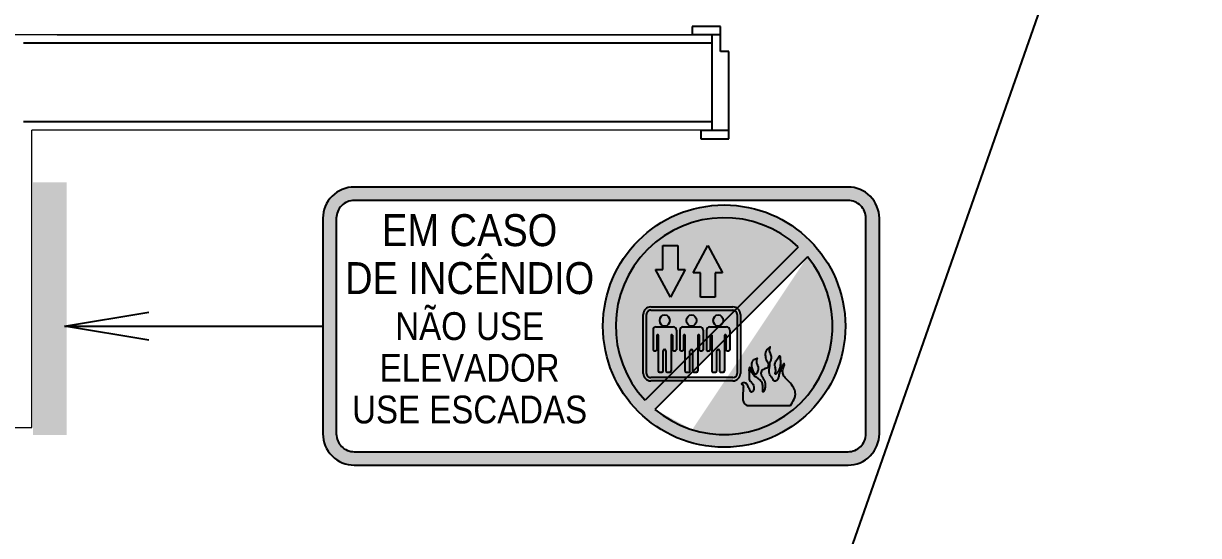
# Model space of a CAD drawing. Header units: millimetres. Extents: x 188.6 to 263.2, y 40.1 to 120.1.
# Drawn here: x 211.299 to 213.39, y 110.483 to 111.394 of the extents above; entities that cross this region are included whole.
import ezdxf
from ezdxf.enums import TextEntityAlignment as Align

# ---------------------------------------------------------------- set-up
doc = ezdxf.new("R2010")
doc.units = ezdxf.units.MM
for name, color, linetype in [('_XREF_APTOS 1003 E 1004$0$A-MC-ALVENARIA', 7, 'Continuous'), ('_XREF_APTOS 1003 E 1004$0$E-MC-ESQUADRIAS', 2, 'Continuous'), ('ARQ', 8, 'Continuous'), ('INC-HID-TEXTO', 7, 'Continuous'), ('INC-PLACAS', 1, 'Continuous'), ('INC-SINALIZAÇÃO', 88, 'Continuous'), ('INC-TEXTO', 7, 'Continuous')]:
    doc.layers.add(name, color=color, linetype=linetype)
doc.layers.add('_XREF_APTOS 1003 E 1004$0$R-MC-REBOCO', color=1, linetype='Continuous', lineweight=5)
doc.styles.add('60-100', font='romans.shx', dxfattribs={"height": 0.16})
doc.styles.add('60-75', font='romans.shx', dxfattribs={"height": 0.12})
doc.styles.add('HELVETICA', font='arial.ttf', dxfattribs={"height": 0.2})
doc.dimstyles.new('SETAS75', dxfattribs={"dimtxt": 0.16, "dimasz": 0.15, "dimexe": 0.15, "dimexo": 0, "dimgap": 0.1, "dimtad": 1, "dimzin": 10, "dimdsep": 46, "dimtxsty": '60-100', "dimblk1": 'OPEN', "dimblk2": 'OPEN', "dimsah": 1, "dimcen": 0, "dimclrd": 244, "dimclre": 244, "dimclrt": 7, "dimadec": 0, "dimazin": 0, "dimtfac": 1, "dimtix": 1, "dimtmove": 2, "dimatfit": 3, "dimldrblk": 'OPEN', "dimfxl": 0.15, "dimtolj": 1, "dimtzin": 6, "dimarcsym": 0})

# ---------------------------------------------------------------- blocks, each defined once
blk = doc.blocks.new('A$C1BFF5DEF')
at = {"layer": '_XREF_APTOS 1003 E 1004$0$A-MC-ALVENARIA', "color": 8}
for p, q in [((13.6353, 2.305), (12.4103, 2.305)), ((13.6353, 2.165), (12.4103, 2.165))]:
    blk.add_line(p, q, dxfattribs=at)
at = {"layer": '_XREF_APTOS 1003 E 1004$0$E-MC-ESQUADRIAS', "color": 8}
for p, q in [((13.6003, 2.335), (13.6003, 2.32)), ((13.6503, 2.335), (13.6003, 2.335)), ((13.6503, 2.29), (13.6503, 2.335)), ((13.6503, 2.32), (13.6003, 2.32)), ((13.6353, 2.32), (13.6353, 2.15)), ((13.6653, 2.29), (13.6503, 2.29)), ((13.6653, 2.15), (13.6653, 2.29)), ((13.6153, 2.15), (13.6153, 2.135)), ((13.6153, 2.15), (13.6653, 2.15)), ((13.6153, 2.135), (13.6653, 2.135)), ((13.6653, 2.135), (13.6653, 2.15))]:
    blk.add_line(p, q, dxfattribs=at)
at = {"layer": '_XREF_APTOS 1003 E 1004$0$R-MC-REBOCO', "color": 8}
for p, q in [((13.6353, 2.32), (10.1453, 2.32)), ((12.4703, 2.32), (13.6353, 2.32)), ((13.6153, 2.15), (12.4253, 2.15)), ((12.4253, 1.6207), (12.4253, 2.15)), ((12.3203, 1.6207), (12.4253, 1.6207))]:
    blk.add_line(p, q, dxfattribs=at)
blk = doc.blocks.new('PLACA_S4')
at = {"layer": 'INC-PLACAS'}
h = blk.add_hatch(color=10, dxfattribs=at)
h.dxf.hatch_style = 1
h.paths.add_polyline_path([(0.4438, 0.5), (-0.4438, 0.5, 0.414214), (-0.5, 0.4438), (-0.5, 0.0562, 0.414214), (-0.4438, 0), (0.4438, 0, 0.414214), (0.5, 0.0562), (0.5, 0.4438, 0.414214)])
h.paths.add_polyline_path([(0.4438, 0.4759, -0.414214), (0.4759, 0.4438), (0.4759, 0.0562, -0.414214), (0.4438, 0.0241), (-0.4438, 0.0241, -0.414214), (-0.4759, 0.0562), (-0.4759, 0.4438, -0.414214), (-0.4438, 0.4759)], flags=16)
edge = h.paths.add_edge_path(flags=0)
edge.add_ellipse((0.2211, 0.25), major_axis=(0.154, 0.154), ratio=1, start_angle=0, end_angle=360)
edge = h.paths.add_edge_path(flags=0)
edge.add_ellipse((0.2211, 0.25), major_axis=(0.1378, 0.1378), ratio=1, start_angle=1.8767, end_angle=178.1233, ccw=False)
edge.add_line((0.3543, 0.3922), (0.2443, 0.2822))
edge.add_ellipse((0.2369, 0.2709), major_axis=(0.00954, 0.00954), ratio=1, start_angle=-45, end_angle=11.8352, ccw=False)
edge.add_line((0.2504, 0.2709), (0.2504, 0.2542))
edge.add_line((0.2504, 0.2542), (0.3709, 0.3747))
edge.add_ellipse((0.2211, 0.25), major_axis=(0.1378, 0.1378), ratio=1, start_angle=185.2129, end_angle=354.7871, ccw=False)
edge.add_line((0.0964, 0.1002), (0.1477, 0.1515))
edge.add_line((0.1477, 0.1515), (0.1136, 0.1515))
edge.add_line((0.1136, 0.1515), (0.0789, 0.1168))
h.paths.add_polyline_path([(0.1111, 0.3951), (0.1379, 0.3951), (0.1379, 0.3516), (0.1511, 0.3516), (0.1245, 0.3022), (0.0979, 0.3516), (0.1111, 0.3516)], flags=0)
h.paths.add_polyline_path([(0.1918, 0.3951), (0.2184, 0.3457), (0.2052, 0.3457), (0.2052, 0.3022), (0.1784, 0.3022), (0.1784, 0.3457), (0.1652, 0.3457)], flags=0)
edge = h.paths.add_edge_path(flags=0)
edge.add_ellipse((0.0891, 0.2709), major_axis=(0.00545, -0.00545), ratio=1, start_angle=135, end_angle=225, ccw=False)
edge.add_line((0.0891, 0.2786), (0.2369, 0.2786))
edge.add_ellipse((0.2369, 0.2709), major_axis=(0.00545, 0.00545), ratio=1, start_angle=-45, end_angle=45, ccw=False)
edge.add_line((0.2446, 0.2709), (0.2446, 0.165))
edge.add_ellipse((0.2369, 0.165), major_axis=(0.00545, -0.00545), ratio=1, start_angle=315, end_angle=405, ccw=False)
edge.add_line((0.2369, 0.1573), (0.0891, 0.1573))
edge.add_ellipse((0.0891, 0.165), major_axis=(0.00545, 0.00545), ratio=1, start_angle=135, end_angle=225, ccw=False)
edge.add_line((0.0814, 0.165), (0.0814, 0.2709))
edge = h.paths.add_edge_path(flags=0)
edge.add_ellipse((0.1144, 0.2601), major_axis=(0, 0.0102), ratio=0.86313, start_angle=0, end_angle=360)
edge = h.paths.add_edge_path(flags=0)
edge.add_ellipse((0.0991, 0.2426), major_axis=(0.00409, -0.00409), ratio=1, start_angle=135, end_angle=225, ccw=False)
edge.add_line((0.0991, 0.2484), (0.1294, 0.2484))
edge.add_ellipse((0.1294, 0.2426), major_axis=(0.00409, 0.00409), ratio=1, start_angle=-45, end_angle=45, ccw=False)
edge.add_line((0.1352, 0.2426), (0.1352, 0.2075))
edge.add_ellipse((0.1328, 0.2075), major_axis=(0.00164, 0.00164), ratio=1, start_angle=225, end_angle=315, ccw=False)
edge.add_line((0.1328, 0.2052), (0.1306, 0.2052))
edge.add_ellipse((0.1306, 0.2075), major_axis=(0.00164, -0.00164), ratio=1, start_angle=225, end_angle=315, ccw=False)
edge.add_line((0.1282, 0.2075), (0.1282, 0.2334))
edge.add_ellipse((0.1273, 0.2334), major_axis=(0.000654, 0.000654), ratio=1, start_angle=-45, end_angle=45)
edge.add_line((0.1273, 0.2343), (0.1267, 0.2343))
edge.add_ellipse((0.1267, 0.2334), major_axis=(0.000654, -0.000654), ratio=1, start_angle=135, end_angle=225)
edge.add_line((0.1258, 0.2334), (0.1258, 0.1695))
edge.add_ellipse((0.1235, 0.1695), major_axis=(0.00164, -0.00164), ratio=1, start_angle=315, end_angle=405, ccw=False)
edge.add_line((0.1235, 0.1672), (0.1189, 0.1672))
edge.add_ellipse((0.1189, 0.1695), major_axis=(0.00164, -0.00164), ratio=1, start_angle=225, end_angle=315, ccw=False)
edge.add_line((0.1165, 0.1695), (0.1165, 0.2054))
edge.add_ellipse((0.1142, 0.2054), major_axis=(0.00164, 0.00164), ratio=1, start_angle=-45, end_angle=45)
edge.add_line((0.1142, 0.2077), (0.114, 0.2077))
edge.add_ellipse((0.114, 0.2054), major_axis=(0.00164, 0.00164), ratio=1, start_angle=45, end_angle=135)
edge.add_line((0.1117, 0.2054), (0.1117, 0.1695))
edge.add_ellipse((0.1093, 0.1695), major_axis=(0.00164, -0.00164), ratio=1, start_angle=315, end_angle=405, ccw=False)
edge.add_line((0.1093, 0.1672), (0.105, 0.1672))
edge.add_ellipse((0.105, 0.1695), major_axis=(0.00164, -0.00164), ratio=1, start_angle=225, end_angle=315, ccw=False)
edge.add_line((0.1026, 0.1695), (0.1026, 0.2334))
edge.add_ellipse((0.1017, 0.2334), major_axis=(0.000654, 0.000654), ratio=1, start_angle=-45, end_angle=45)
edge.add_line((0.1017, 0.2343), (0.1011, 0.2343))
edge.add_ellipse((0.1011, 0.2334), major_axis=(0.000654, -0.000654), ratio=1, start_angle=135, end_angle=225)
edge.add_line((0.1002, 0.2334), (0.1002, 0.2075))
edge.add_ellipse((0.0979, 0.2075), major_axis=(0.00164, 0.00164), ratio=1, start_angle=225, end_angle=315, ccw=False)
edge.add_line((0.0979, 0.2052), (0.0956, 0.2052))
edge.add_ellipse((0.0956, 0.2075), major_axis=(0.00164, -0.00164), ratio=1, start_angle=225, end_angle=315, ccw=False)
edge.add_line((0.0933, 0.2075), (0.0933, 0.2426))
edge = h.paths.add_edge_path(flags=0)
edge.add_ellipse((0.1624, 0.2601), major_axis=(0, 0.0102), ratio=0.86313, start_angle=0, end_angle=360)
edge = h.paths.add_edge_path(flags=0)
edge.add_ellipse((0.1471, 0.2426), major_axis=(0.00409, -0.00409), ratio=1, start_angle=135, end_angle=225, ccw=False)
edge.add_line((0.1471, 0.2484), (0.1774, 0.2484))
edge.add_ellipse((0.1774, 0.2426), major_axis=(0.00409, -0.00409), ratio=1, start_angle=45, end_angle=135, ccw=False)
edge.add_line((0.1832, 0.2426), (0.1832, 0.2075))
edge.add_ellipse((0.1809, 0.2075), major_axis=(0.00164, 0.00164), ratio=1, start_angle=225, end_angle=315, ccw=False)
edge.add_line((0.1809, 0.2052), (0.1786, 0.2052))
edge.add_ellipse((0.1786, 0.2075), major_axis=(0.00164, -0.00164), ratio=1, start_angle=225, end_angle=315, ccw=False)
edge.add_line((0.1763, 0.2075), (0.1763, 0.2334))
edge.add_ellipse((0.1753, 0.2334), major_axis=(0.000654, 0.000654), ratio=1, start_angle=-45, end_angle=45)
edge.add_line((0.1753, 0.2343), (0.1748, 0.2343))
edge.add_ellipse((0.1748, 0.2334), major_axis=(0.000654, -0.000654), ratio=1, start_angle=135, end_angle=225)
edge.add_line((0.1738, 0.2334), (0.1738, 0.1695))
edge.add_ellipse((0.1715, 0.1695), major_axis=(0.00164, -0.00164), ratio=1, start_angle=315, end_angle=405, ccw=False)
edge.add_line((0.1715, 0.1672), (0.1669, 0.1672))
edge.add_ellipse((0.1669, 0.1695), major_axis=(0.00164, 0.00164), ratio=1, start_angle=135, end_angle=225, ccw=False)
edge.add_line((0.1645, 0.1695), (0.1645, 0.2054))
edge.add_ellipse((0.1622, 0.2054), major_axis=(0.00164, 0.00164), ratio=1, start_angle=-45, end_angle=45)
edge.add_line((0.1622, 0.2077), (0.162, 0.2077))
edge.add_ellipse((0.162, 0.2054), major_axis=(0.00164, -0.00164), ratio=1, start_angle=135, end_angle=225)
edge.add_line((0.1597, 0.2054), (0.1597, 0.1695))
edge.add_ellipse((0.1574, 0.1695), major_axis=(0.00164, 0.00164), ratio=1, start_angle=225, end_angle=315, ccw=False)
edge.add_line((0.1574, 0.1672), (0.153, 0.1672))
edge.add_ellipse((0.153, 0.1695), major_axis=(0.00164, -0.00164), ratio=1, start_angle=225, end_angle=315, ccw=False)
edge.add_line((0.1507, 0.1695), (0.1507, 0.2334))
edge.add_ellipse((0.1497, 0.2334), major_axis=(0.000654, 0.000654), ratio=1, start_angle=-45, end_angle=45)
edge.add_line((0.1497, 0.2343), (0.1492, 0.2343))
edge.add_ellipse((0.1492, 0.2334), major_axis=(0.000654, 0.000654), ratio=1, start_angle=45, end_angle=135)
edge.add_line((0.1482, 0.2334), (0.1482, 0.2075))
edge.add_ellipse((0.1459, 0.2075), major_axis=(0.00164, 0.00164), ratio=1, start_angle=225, end_angle=315, ccw=False)
edge.add_line((0.1459, 0.2052), (0.1436, 0.2052))
edge.add_ellipse((0.1436, 0.2075), major_axis=(0.00164, -0.00164), ratio=1, start_angle=225, end_angle=315, ccw=False)
edge.add_line((0.1413, 0.2075), (0.1413, 0.2426))
edge = h.paths.add_edge_path(flags=0)
edge.add_ellipse((0.2104, 0.2601), major_axis=(0, 0.0102), ratio=0.86313, start_angle=0, end_angle=360)
edge = h.paths.add_edge_path(flags=0)
edge.add_ellipse((0.1951, 0.2426), major_axis=(0.00409, 0.00409), ratio=1, start_angle=45, end_angle=135, ccw=False)
edge.add_line((0.1951, 0.2484), (0.2254, 0.2484))
edge.add_ellipse((0.2254, 0.2426), major_axis=(0.00409, 0.00409), ratio=1, start_angle=-45, end_angle=45, ccw=False)
edge.add_line((0.2312, 0.2426), (0.2312, 0.2075))
edge.add_ellipse((0.2289, 0.2075), major_axis=(0.00164, 0.00164), ratio=1, start_angle=225, end_angle=315, ccw=False)
edge.add_line((0.2289, 0.2052), (0.2266, 0.2052))
edge.add_ellipse((0.2266, 0.2075), major_axis=(0.00164, -0.00164), ratio=1, start_angle=225, end_angle=315, ccw=False)
edge.add_line((0.2243, 0.2075), (0.2243, 0.2334))
edge.add_ellipse((0.2233, 0.2334), major_axis=(0.000654, -0.000654), ratio=1, start_angle=45, end_angle=135)
edge.add_line((0.2233, 0.2343), (0.2228, 0.2343))
edge.add_ellipse((0.2228, 0.2334), major_axis=(0.000654, 0.000654), ratio=1, start_angle=45, end_angle=135)
edge.add_line((0.2218, 0.2334), (0.2218, 0.1695))
edge.add_ellipse((0.2195, 0.1695), major_axis=(0.00164, 0.00164), ratio=1, start_angle=225, end_angle=315, ccw=False)
edge.add_line((0.2195, 0.1672), (0.2149, 0.1672))
edge.add_ellipse((0.2149, 0.1695), major_axis=(0.00164, 0.00164), ratio=1, start_angle=135, end_angle=225, ccw=False)
edge.add_line((0.2126, 0.1695), (0.2126, 0.2054))
edge.add_ellipse((0.2102, 0.2054), major_axis=(0.00164, -0.00164), ratio=1, start_angle=45, end_angle=135)
edge.add_line((0.2102, 0.2077), (0.21, 0.2077))
edge.add_ellipse((0.21, 0.2054), major_axis=(0.00164, -0.00164), ratio=1, start_angle=135, end_angle=225)
edge.add_line((0.2077, 0.2054), (0.2077, 0.1695))
edge.add_ellipse((0.2054, 0.1695), major_axis=(0.00164, -0.00164), ratio=1, start_angle=315, end_angle=405, ccw=False)
edge.add_line((0.2054, 0.1672), (0.201, 0.1672))
edge.add_ellipse((0.201, 0.1695), major_axis=(0.00164, 0.00164), ratio=1, start_angle=135, end_angle=225, ccw=False)
edge.add_line((0.1987, 0.1695), (0.1987, 0.2334))
edge.add_ellipse((0.1977, 0.2334), major_axis=(0.000654, -0.000654), ratio=1, start_angle=45, end_angle=135)
edge.add_line((0.1977, 0.2343), (0.1972, 0.2343))
edge.add_ellipse((0.1972, 0.2334), major_axis=(0.000654, -0.000654), ratio=1, start_angle=135, end_angle=225)
edge.add_line((0.1962, 0.2334), (0.1962, 0.2075))
edge.add_ellipse((0.1939, 0.2075), major_axis=(0.00164, 0.00164), ratio=1, start_angle=225, end_angle=315, ccw=False)
edge.add_line((0.1939, 0.2052), (0.1916, 0.2052))
edge.add_ellipse((0.1916, 0.2075), major_axis=(0.00164, 0.00164), ratio=1, start_angle=135, end_angle=225, ccw=False)
edge.add_line((0.1893, 0.2075), (0.1893, 0.2426))
edge = h.paths.add_edge_path(flags=0)
edge.add_spline(control_points=[(0.2795, 0.1918), (0.2767, 0.1911), (0.273, 0.189), (0.2712, 0.1849), (0.2704, 0.1801), (0.271, 0.1767), (0.2719, 0.1727), (0.273, 0.1696), (0.2753, 0.1647), (0.2776, 0.1634), (0.2779, 0.1631), (0.2781, 0.1633), (0.2788, 0.1639), (0.2794, 0.165), (0.2815, 0.1684), (0.2824, 0.1714), (0.2827, 0.1757), (0.2813, 0.1791), (0.2798, 0.1824), (0.2789, 0.1842), (0.2791, 0.1879), (0.2797, 0.1906), (0.2804, 0.192), (0.2808, 0.1923), (0.2806, 0.1923), (0.2801, 0.1921), (0.2795, 0.1918)], knot_values=[0, 0, 0, 0, 1, 2, 3, 4, 5, 6, 7, 8, 9, 10, 11, 12, 13, 14, 15, 16, 17, 18, 19, 20, 21, 22, 23, 24, 24, 24, 24], degree=3, periodic=0)
edge = h.paths.add_edge_path(flags=0)
edge.add_spline(control_points=[(0.3, 0.1835), (0.299, 0.1846), (0.2977, 0.1874), (0.296, 0.1915), (0.2951, 0.1958), (0.2947, 0.1994), (0.2956, 0.2044), (0.2988, 0.2091), (0.3026, 0.2117)], knot_values=[0, 0, 0, 0, 1, 2, 3, 4, 5, 6, 6, 6, 6], degree=3, periodic=0)
edge.add_spline(control_points=[(0.3026, 0.2117), (0.3034, 0.2124), (0.3042, 0.213), (0.304, 0.2124), (0.3039, 0.2113), (0.3036, 0.2096), (0.3027, 0.2082), (0.3027, 0.2053), (0.3032, 0.2025), (0.3051, 0.1985), (0.3065, 0.1962), (0.3057, 0.1893), (0.305, 0.1876), (0.3037, 0.1846), (0.3017, 0.1833), (0.3008, 0.183), (0.3, 0.1835)], knot_values=[0, 0, 0, 0, 1, 2, 3, 4, 5, 6, 7, 8, 9, 10, 11, 12, 13, 14, 14, 14, 14], degree=3, periodic=0)
edge = h.paths.add_edge_path(flags=0)
edge.add_spline(control_points=[(0.2618, 0.1073), (0.2587, 0.1092), (0.2552, 0.1137), (0.2542, 0.1202), (0.2547, 0.1276), (0.2555, 0.1369), (0.2555, 0.1391), (0.2557, 0.1423), (0.2546, 0.1447), (0.253, 0.1457), (0.2519, 0.1458), (0.2525, 0.1464), (0.255, 0.1482), (0.2601, 0.1476), (0.2619, 0.146), (0.2652, 0.1399), (0.2682, 0.133), (0.2692, 0.1315), (0.2706, 0.1312), (0.2726, 0.1324), (0.274, 0.1348), (0.2746, 0.1384), (0.2742, 0.1431), (0.2723, 0.1466), (0.2693, 0.1497), (0.2666, 0.1524), (0.2659, 0.1565), (0.266, 0.1609), (0.2659, 0.1662), (0.2656, 0.1711), (0.266, 0.1737), (0.2666, 0.1763), (0.2678, 0.1748), (0.2685, 0.1733), (0.2691, 0.1711), (0.2701, 0.1684), (0.2718, 0.1642), (0.2741, 0.1616), (0.2774, 0.1588), (0.282, 0.1557), (0.2858, 0.1526), (0.2887, 0.1499), (0.2898, 0.1466), (0.2908, 0.1428), (0.291, 0.1404), (0.2905, 0.1353), (0.2905, 0.1328), (0.2908, 0.1318), (0.2916, 0.1317), (0.293, 0.1336), (0.2951, 0.14), (0.2949, 0.1469), (0.2938, 0.1526), (0.2915, 0.1556), (0.2881, 0.161), (0.2869, 0.1652), (0.2878, 0.1694), (0.2914, 0.1724), (0.2958, 0.1734), (0.2996, 0.175), (0.3001, 0.1774), (0.3001, 0.1798), (0.3015, 0.1819), (0.3025, 0.1823), (0.303, 0.1827), (0.3031, 0.1827), (0.3032, 0.1821), (0.3033, 0.1796), (0.3029, 0.1771), (0.3022, 0.1725), (0.302, 0.1665), (0.303, 0.1625), (0.3066, 0.1579), (0.3088, 0.1549), (0.3093, 0.1532), (0.3103, 0.1513), (0.3132, 0.1508), (0.3157, 0.152), (0.3182, 0.1547), (0.3193, 0.1617), (0.3225, 0.1718), (0.325, 0.1781), (0.327, 0.1814), (0.3285, 0.1825), (0.3289, 0.1827), (0.3292, 0.1818), (0.3295, 0.18), (0.3286, 0.1775), (0.3268, 0.1741), (0.3258, 0.1696), (0.3275, 0.1608), (0.331, 0.1564), (0.3406, 0.1473), (0.3478, 0.1372), (0.3496, 0.1277), (0.3489, 0.1209), (0.3404, 0.1073)], knot_values=[0.010043, 0.010043, 0.010043, 0.010043, 1.010043, 2.010043, 3.010043, 4.010043, 5.010043, 6.010043, 7.010043, 8.010043, 9.010043, 10.010043, 11.010043, 12.010043, 13.010043, 14.010043, 15.010043, 16.010043, 17.010043, 18.010043, 19.010043, 20.010043, 21.010043, 22.010043, 23.010043, 24.010043, 25.010043, 26.010043, 27.010043, 28.010043, 29.010043, 30.010043, 31.010043, 32.010043, 33.010043, 34.010043, 35.010043, 36.010043, 37.010043, 38.010043, 39.010043, 40.010043, 41.010043, 42.010043, 43.010043, 44.010043, 45.010043, 46.010043, 47.010043, 48.010043, 49.010043, 50.010043, 51.010043, 52.010043, 53.010043, 54.010043, 55.010043, 56.010043, 57.010043, 58.010043, 59.010043, 60.010043, 61.010043, 62.010043, 63.010043, 64.010043, 65.010043, 66.010043, 67.010043, 68.010043, 69.010043, 70.010043, 71.010043, 72.010043, 73.010043, 74.010043, 75.010043, 76.010043, 77.010043, 78.010043, 79.010043, 80.010043, 81.010043, 82.010043, 83.010043, 84.010043, 85.010043, 86.010043, 87.010043, 88.010043, 89.010043, 90.010043, 91.010043, 92.010043, 93.010043, 94, 94, 94, 94], degree=3, periodic=0)
edge.add_line((0.3404, 0.1073), (0.2618, 0.1073))
edge = h.paths.add_edge_path(flags=0)
edge.add_spline(control_points=[(0.3192, 0.1947), (0.3154, 0.1894), (0.3132, 0.185), (0.3118, 0.1814), (0.3129, 0.1769), (0.3138, 0.1726), (0.3138, 0.1696), (0.3136, 0.1675), (0.3129, 0.1652), (0.3128, 0.1626), (0.3153, 0.1647), (0.3191, 0.1688), (0.3214, 0.1749), (0.3224, 0.1817), (0.3221, 0.1879), (0.3218, 0.1929), (0.3215, 0.1948), (0.321, 0.1967), (0.3207, 0.1966), (0.3202, 0.1958), (0.3196, 0.1951), (0.3192, 0.1947)], knot_values=[0, 0, 0, 0, 1, 2, 3, 4, 5, 6, 7, 8, 9, 10, 11, 12, 13, 14, 15, 16, 17, 18, 19, 19, 19, 19], degree=3, periodic=0)
h.paths.add_polyline_path([(-0.4604, 0.0612), (-0.0122, 0.0612), (-0.0122, 0.1388), (-0.4604, 0.1388)], flags=8)
h.paths.add_polyline_path([(-0.4109, 0.1362), (-0.0617, 0.1362), (-0.0617, 0.2138), (-0.4109, 0.2138)], flags=8)
h.paths.add_polyline_path([(-0.3854, 0.2087), (-0.0872, 0.2087), (-0.0872, 0.3014), (-0.3854, 0.3014)], flags=8)
h.paths.add_polyline_path([(-0.4784, 0.2883), (0.0058, 0.2883), (0.0058, 0.3978), (-0.4784, 0.3978)], flags=24)
h.paths.add_polyline_path([(-0.4086, 0.3779), (-0.064, 0.3779), (-0.064, 0.4671), (-0.4086, 0.4671)], flags=8)
h = blk.add_hatch(color=10, dxfattribs=at)
h.dxf.hatch_style = 1
edge = h.paths.add_edge_path()
edge.add_ellipse((0.2211, 0.25), major_axis=(0.1378, 0.1378), ratio=1, start_angle=1.8767, end_angle=178.1233, ccw=False)
edge.add_line((0.3543, 0.3922), (0.1628, 0.2007))
edge.add_line((0.1628, 0.2007), (0.163, 0.1669))
edge.add_line((0.163, 0.1669), (0.3709, 0.3747))
edge.add_ellipse((0.2211, 0.25), major_axis=(0.1378, -0.1378), ratio=1, start_angle=297.8701, end_angle=444.7871, ccw=False)
edge.add_line((0.1637, 0.0638), (0.1639, 0.0399))
edge.add_ellipse((0.2211, 0.25), major_axis=(0.154, -0.154), ratio=1, start_angle=299.7614, end_angle=405)
edge.add_ellipse((0.2211, 0.25), major_axis=(0.154, -0.154), ratio=1, start_angle=45, end_angle=225)
edge.add_ellipse((0.2211, 0.25), major_axis=(0.154, 0.154), ratio=1, start_angle=135, end_angle=209.7614)
edge.add_line((0.1639, 0.0399), (0.1637, 0.0638))
edge.add_ellipse((0.2211, 0.25), major_axis=(0.1378, -0.1378), ratio=1, start_angle=275.2129, end_angle=297.8701, ccw=False)
edge.add_line((0.0964, 0.1002), (0.163, 0.1669))
edge.add_line((0.163, 0.1669), (0.1628, 0.2007))
edge.add_line((0.1628, 0.2007), (0.0789, 0.1168))
h = blk.add_hatch(color=8, dxfattribs=at)
h.dxf.hatch_style = 1
h.paths.add_polyline_path([(0.1245, 0.3022), (0.1511, 0.3516), (0.1379, 0.3516), (0.1379, 0.3951), (0.1111, 0.3951), (0.1111, 0.3516), (0.0979, 0.3516)])
h = blk.add_hatch(color=8, dxfattribs=at)
h.dxf.hatch_style = 1
h.paths.add_polyline_path([(0.1918, 0.3951), (0.1652, 0.3457), (0.1784, 0.3457), (0.1784, 0.3022), (0.2052, 0.3022), (0.2052, 0.3457), (0.2184, 0.3457)])
h = blk.add_hatch(color=8, dxfattribs=at)
h.dxf.hatch_style = 1
edge = h.paths.add_edge_path()
edge.add_ellipse((0.1144, 0.2601), major_axis=(0, -0.0102), ratio=0.86313, start_angle=180, end_angle=540)
edge = h.paths.add_edge_path()
edge.add_ellipse((0.1267, 0.2334), major_axis=(0.000654, -0.000654), ratio=1, start_angle=135, end_angle=225, ccw=False)
edge.add_line((0.1267, 0.2343), (0.1273, 0.2343))
edge.add_ellipse((0.1273, 0.2334), major_axis=(0.000654, 0.000654), ratio=1, start_angle=-45, end_angle=45, ccw=False)
edge.add_line((0.1282, 0.2334), (0.1282, 0.2075))
edge.add_ellipse((0.1306, 0.2075), major_axis=(0.00164, -0.00164), ratio=1, start_angle=225, end_angle=315)
edge.add_line((0.1306, 0.2052), (0.1328, 0.2052))
edge.add_ellipse((0.1328, 0.2075), major_axis=(0.00164, -0.00164), ratio=1, start_angle=315, end_angle=405)
edge.add_line((0.1352, 0.2075), (0.1352, 0.2426))
edge.add_ellipse((0.1294, 0.2426), major_axis=(0.00409, 0.00409), ratio=1, start_angle=-45, end_angle=45)
edge.add_line((0.1294, 0.2484), (0.0991, 0.2484))
edge.add_ellipse((0.0991, 0.2426), major_axis=(0.00409, -0.00409), ratio=1, start_angle=135, end_angle=225)
edge.add_line((0.0933, 0.2426), (0.0933, 0.2075))
edge.add_ellipse((0.0956, 0.2075), major_axis=(0.00164, 0.00164), ratio=1, start_angle=135, end_angle=225)
edge.add_line((0.0956, 0.2052), (0.0979, 0.2052))
edge.add_ellipse((0.0979, 0.2075), major_axis=(0.00164, 0.00164), ratio=1, start_angle=225, end_angle=315)
edge.add_line((0.1002, 0.2075), (0.1002, 0.2334))
edge.add_ellipse((0.1011, 0.2334), major_axis=(0.000654, -0.000654), ratio=1, start_angle=135, end_angle=225, ccw=False)
edge.add_line((0.1011, 0.2343), (0.1017, 0.2343))
edge.add_ellipse((0.1017, 0.2334), major_axis=(0.000654, 0.000654), ratio=1, start_angle=-45, end_angle=45, ccw=False)
edge.add_line((0.1026, 0.2334), (0.1026, 0.1695))
edge.add_ellipse((0.105, 0.1695), major_axis=(0.00164, 0.00164), ratio=1, start_angle=135, end_angle=225)
edge.add_line((0.105, 0.1672), (0.1093, 0.1672))
edge.add_ellipse((0.1093, 0.1695), major_axis=(0.00164, -0.00164), ratio=1, start_angle=315, end_angle=405)
edge.add_line((0.1117, 0.1695), (0.1117, 0.2054))
edge.add_ellipse((0.114, 0.2054), major_axis=(0.00164, 0.00164), ratio=1, start_angle=45, end_angle=135, ccw=False)
edge.add_line((0.114, 0.2077), (0.1142, 0.2077))
edge.add_ellipse((0.1142, 0.2054), major_axis=(0.00164, 0.00164), ratio=1, start_angle=-45, end_angle=45, ccw=False)
edge.add_line((0.1165, 0.2054), (0.1165, 0.1695))
edge.add_ellipse((0.1189, 0.1695), major_axis=(0.00164, -0.00164), ratio=1, start_angle=225, end_angle=315)
edge.add_line((0.1189, 0.1672), (0.1235, 0.1672))
edge.add_ellipse((0.1235, 0.1695), major_axis=(0.00164, -0.00164), ratio=1, start_angle=315, end_angle=405)
edge.add_line((0.1258, 0.1695), (0.1258, 0.2334))
edge = h.paths.add_edge_path()
edge.add_ellipse((0.1624, 0.2601), major_axis=(0, -0.0102), ratio=0.86313, start_angle=180, end_angle=540)
edge = h.paths.add_edge_path()
edge.add_ellipse((0.1774, 0.2426), major_axis=(0.00409, -0.00409), ratio=1, start_angle=45, end_angle=135)
edge.add_line((0.1774, 0.2484), (0.1471, 0.2484))
edge.add_ellipse((0.1471, 0.2426), major_axis=(0.00409, -0.00409), ratio=1, start_angle=135, end_angle=225)
edge.add_line((0.1413, 0.2426), (0.1413, 0.2075))
edge.add_ellipse((0.1436, 0.2075), major_axis=(0.00164, -0.00164), ratio=1, start_angle=225, end_angle=315)
edge.add_line((0.1436, 0.2052), (0.1459, 0.2052))
edge.add_ellipse((0.1459, 0.2075), major_axis=(0.00164, -0.00164), ratio=1, start_angle=315, end_angle=405)
edge.add_line((0.1482, 0.2075), (0.1482, 0.2334))
edge.add_ellipse((0.1492, 0.2334), major_axis=(0.000654, 0.000654), ratio=1, start_angle=45, end_angle=135, ccw=False)
edge.add_line((0.1492, 0.2343), (0.1497, 0.2343))
edge.add_ellipse((0.1497, 0.2334), major_axis=(0.000654, 0.000654), ratio=1, start_angle=-45, end_angle=45, ccw=False)
edge.add_line((0.1507, 0.2334), (0.1507, 0.1695))
edge.add_ellipse((0.153, 0.1695), major_axis=(0.00164, -0.00164), ratio=1, start_angle=225, end_angle=315)
edge.add_line((0.153, 0.1672), (0.1574, 0.1672))
edge.add_ellipse((0.1574, 0.1695), major_axis=(0.00164, 0.00164), ratio=1, start_angle=225, end_angle=315)
edge.add_line((0.1597, 0.1695), (0.1597, 0.2054))
edge.add_ellipse((0.162, 0.2054), major_axis=(0.00164, -0.00164), ratio=1, start_angle=135, end_angle=225, ccw=False)
edge.add_line((0.162, 0.2077), (0.1622, 0.2077))
edge.add_ellipse((0.1622, 0.2054), major_axis=(0.00164, 0.00164), ratio=1, start_angle=-45, end_angle=45, ccw=False)
edge.add_line((0.1645, 0.2054), (0.1645, 0.1695))
edge.add_ellipse((0.1669, 0.1695), major_axis=(0.00164, -0.00164), ratio=1, start_angle=225, end_angle=315)
edge.add_line((0.1669, 0.1672), (0.1715, 0.1672))
edge.add_ellipse((0.1715, 0.1695), major_axis=(0.00164, -0.00164), ratio=1, start_angle=315, end_angle=405)
edge.add_line((0.1738, 0.1695), (0.1738, 0.2334))
edge.add_ellipse((0.1748, 0.2334), major_axis=(0.000654, -0.000654), ratio=1, start_angle=135, end_angle=225, ccw=False)
edge.add_line((0.1748, 0.2343), (0.1753, 0.2343))
edge.add_ellipse((0.1753, 0.2334), major_axis=(0.000654, 0.000654), ratio=1, start_angle=-45, end_angle=45, ccw=False)
edge.add_line((0.1763, 0.2334), (0.1763, 0.2075))
edge.add_ellipse((0.1786, 0.2075), major_axis=(0.00164, 0.00164), ratio=1, start_angle=135, end_angle=225)
edge.add_line((0.1786, 0.2052), (0.1809, 0.2052))
edge.add_ellipse((0.1809, 0.2075), major_axis=(0.00164, -0.00164), ratio=1, start_angle=315, end_angle=405)
edge.add_line((0.1832, 0.2075), (0.1832, 0.2426))
h = blk.add_hatch(color=8, dxfattribs=at)
h.dxf.hatch_style = 1
edge = h.paths.add_edge_path()
edge.add_ellipse((0.2104, 0.2601), major_axis=(0, 0.0102), ratio=0.86313, start_angle=0, end_angle=360)
edge = h.paths.add_edge_path()
edge.add_ellipse((0.2228, 0.2334), major_axis=(0.000654, 0.000654), ratio=1, start_angle=45, end_angle=135, ccw=False)
edge.add_line((0.2228, 0.2343), (0.2233, 0.2343))
edge.add_ellipse((0.2233, 0.2334), major_axis=(0.000654, 0.000654), ratio=1, start_angle=-45, end_angle=45, ccw=False)
edge.add_line((0.2243, 0.2334), (0.2243, 0.2075))
edge.add_ellipse((0.2266, 0.2075), major_axis=(0.00164, 0.00164), ratio=1, start_angle=135, end_angle=225)
edge.add_line((0.2266, 0.2052), (0.2289, 0.2052))
edge.add_ellipse((0.2289, 0.2075), major_axis=(0.00164, -0.00164), ratio=1, start_angle=315, end_angle=405)
edge.add_line((0.2312, 0.2075), (0.2312, 0.2426))
edge.add_ellipse((0.2254, 0.2426), major_axis=(0.00409, 0.00409), ratio=1, start_angle=-45, end_angle=45)
edge.add_line((0.2254, 0.2484), (0.1951, 0.2484))
edge.add_ellipse((0.1951, 0.2426), major_axis=(0.00409, 0.00409), ratio=1, start_angle=45, end_angle=135)
edge.add_line((0.1893, 0.2426), (0.1893, 0.2075))
edge.add_ellipse((0.1916, 0.2075), major_axis=(0.00164, 0.00164), ratio=1, start_angle=135, end_angle=225)
edge.add_line((0.1916, 0.2052), (0.1939, 0.2052))
edge.add_ellipse((0.1939, 0.2075), major_axis=(0.00164, -0.00164), ratio=1, start_angle=315, end_angle=405)
edge.add_line((0.1962, 0.2075), (0.1962, 0.2334))
edge.add_ellipse((0.1972, 0.2334), major_axis=(0.000654, -0.000654), ratio=1, start_angle=135, end_angle=225, ccw=False)
edge.add_line((0.1972, 0.2343), (0.1977, 0.2343))
edge.add_ellipse((0.1977, 0.2334), major_axis=(0.000654, -0.000654), ratio=1, start_angle=45, end_angle=135, ccw=False)
edge.add_line((0.1987, 0.2334), (0.1987, 0.1695))
edge.add_ellipse((0.201, 0.1695), major_axis=(0.00164, 0.00164), ratio=1, start_angle=135, end_angle=225)
edge.add_line((0.201, 0.1672), (0.2054, 0.1672))
edge.add_ellipse((0.2054, 0.1695), major_axis=(0.00164, -0.00164), ratio=1, start_angle=315, end_angle=405)
edge.add_line((0.2077, 0.1695), (0.2077, 0.2054))
edge.add_ellipse((0.21, 0.2054), major_axis=(0.00164, -0.00164), ratio=1, start_angle=135, end_angle=225, ccw=False)
edge.add_line((0.21, 0.2077), (0.2102, 0.2077))
edge.add_ellipse((0.2102, 0.2054), major_axis=(0.00164, -0.00164), ratio=1, start_angle=45, end_angle=135, ccw=False)
edge.add_line((0.2126, 0.2054), (0.2126, 0.1695))
edge.add_ellipse((0.2149, 0.1695), major_axis=(0.00164, 0.00164), ratio=1, start_angle=135, end_angle=225)
edge.add_line((0.2149, 0.1672), (0.2195, 0.1672))
edge.add_ellipse((0.2195, 0.1695), major_axis=(0.00164, -0.00164), ratio=1, start_angle=315, end_angle=405)
edge.add_line((0.2218, 0.1695), (0.2218, 0.2334))
h = blk.add_hatch(color=10, dxfattribs=at)
h.dxf.hatch_style = 1
edge = h.paths.add_edge_path()
edge.add_spline(control_points=[(0.3404, 0.1073), (0.3489, 0.1209), (0.3496, 0.1277), (0.3478, 0.1372), (0.3406, 0.1473), (0.331, 0.1564), (0.3275, 0.1608), (0.3258, 0.1696), (0.3268, 0.1741), (0.3286, 0.1775), (0.3295, 0.18), (0.3292, 0.1818), (0.3289, 0.1827), (0.3285, 0.1825), (0.327, 0.1814), (0.325, 0.1781), (0.3225, 0.1718), (0.3193, 0.1617), (0.3182, 0.1547), (0.3157, 0.152), (0.3132, 0.1508), (0.3103, 0.1513), (0.3093, 0.1532), (0.3088, 0.1549), (0.3066, 0.1579), (0.303, 0.1625), (0.302, 0.1665), (0.3022, 0.1725), (0.3029, 0.1771), (0.3033, 0.1796), (0.3032, 0.1821), (0.3031, 0.1827), (0.303, 0.1827), (0.3025, 0.1823), (0.3015, 0.1819), (0.3001, 0.1798), (0.3001, 0.1774), (0.2996, 0.175), (0.2958, 0.1734), (0.2914, 0.1724), (0.2878, 0.1694), (0.2869, 0.1652), (0.2881, 0.161), (0.2915, 0.1556), (0.2938, 0.1526), (0.2949, 0.1469), (0.2951, 0.14), (0.293, 0.1336), (0.2916, 0.1317), (0.2908, 0.1318), (0.2905, 0.1328), (0.2905, 0.1353), (0.291, 0.1404), (0.2908, 0.1428), (0.2898, 0.1466), (0.2887, 0.1499), (0.2858, 0.1526), (0.282, 0.1557), (0.2774, 0.1588), (0.2741, 0.1616), (0.2718, 0.1642), (0.2701, 0.1684), (0.2691, 0.1711), (0.2685, 0.1733), (0.2678, 0.1748), (0.2666, 0.1763), (0.266, 0.1737), (0.2656, 0.1711), (0.2659, 0.1662), (0.266, 0.1609), (0.2659, 0.1565), (0.2666, 0.1524), (0.2693, 0.1497), (0.2723, 0.1466), (0.2742, 0.1431), (0.2746, 0.1384), (0.274, 0.1348), (0.2726, 0.1324), (0.2706, 0.1312), (0.2692, 0.1315), (0.2682, 0.133), (0.2652, 0.1399), (0.2619, 0.146), (0.2601, 0.1476), (0.255, 0.1482), (0.2525, 0.1464), (0.2519, 0.1458), (0.253, 0.1457), (0.2546, 0.1447), (0.2557, 0.1423), (0.2555, 0.1391), (0.2555, 0.1369), (0.2547, 0.1276), (0.2542, 0.1202), (0.2552, 0.1137), (0.2587, 0.1092), (0.2618, 0.1073)], knot_values=[0.010043, 0.010043, 0.010043, 0.010043, 1, 2, 3, 4, 5, 6, 7, 8, 9, 10, 11, 12, 13, 14, 15, 16, 17, 18, 19, 20, 21, 22, 23, 24, 25, 26, 27, 28, 29, 30, 31, 32, 33, 34, 35, 36, 37, 38, 39, 40, 41, 42, 43, 44, 45, 46, 47, 48, 49, 50, 51, 52, 53, 54, 55, 56, 57, 58, 59, 60, 61, 62, 63, 64, 65, 66, 67, 68, 69, 70, 71, 72, 73, 74, 75, 76, 77, 78, 79, 80, 81, 82, 83, 84, 85, 86, 87, 88, 89, 90, 91, 92, 93, 94, 94, 94, 94], degree=3, periodic=0)
edge.add_line((0.2618, 0.1073), (0.3404, 0.1073))
edge = h.paths.add_edge_path()
edge.add_spline(control_points=[(0.2795, 0.1918), (0.2767, 0.1911), (0.273, 0.189), (0.2712, 0.1849), (0.2704, 0.1801), (0.271, 0.1767), (0.2719, 0.1727), (0.273, 0.1696), (0.2753, 0.1647), (0.2776, 0.1634), (0.2779, 0.1631), (0.2781, 0.1633), (0.2788, 0.1639), (0.2794, 0.165), (0.2815, 0.1684), (0.2824, 0.1714), (0.2827, 0.1757), (0.2813, 0.1791), (0.2798, 0.1824), (0.2789, 0.1842), (0.2791, 0.1879), (0.2797, 0.1906), (0.2804, 0.192), (0.2808, 0.1923), (0.2806, 0.1923), (0.2801, 0.1921), (0.2795, 0.1918)], knot_values=[0, 0, 0, 0, 1, 2, 3, 4, 5, 6, 7, 8, 9, 10, 11, 12, 13, 14, 15, 16, 17, 18, 19, 20, 21, 22, 23, 24, 24, 24, 24], degree=3, periodic=0)
edge = h.paths.add_edge_path()
edge.add_spline(control_points=[(0.3, 0.1835), (0.3008, 0.183), (0.3017, 0.1833), (0.3037, 0.1846), (0.305, 0.1876), (0.3057, 0.1893), (0.3065, 0.1962), (0.3051, 0.1985), (0.3032, 0.2025), (0.3027, 0.2053), (0.3027, 0.2082), (0.3036, 0.2096), (0.3039, 0.2113), (0.304, 0.2124), (0.3042, 0.213), (0.3034, 0.2124), (0.3026, 0.2117)], knot_values=[0, 0, 0, 0, 1, 2, 3, 4, 5, 6, 7, 8, 9, 10, 11, 12, 13, 14, 14, 14, 14], degree=3, periodic=0)
edge.add_spline(control_points=[(0.3026, 0.2117), (0.2988, 0.2091), (0.2956, 0.2044), (0.2947, 0.1994), (0.2951, 0.1958), (0.296, 0.1915), (0.2977, 0.1874), (0.299, 0.1846), (0.3, 0.1835)], knot_values=[0, 0, 0, 0, 1, 2, 3, 4, 5, 6, 6, 6, 6], degree=3, periodic=0)
edge = h.paths.add_edge_path()
edge.add_spline(control_points=[(0.3192, 0.1947), (0.3154, 0.1894), (0.3132, 0.185), (0.3118, 0.1814), (0.3129, 0.1769), (0.3138, 0.1726), (0.3138, 0.1696), (0.3136, 0.1675), (0.3129, 0.1652), (0.3128, 0.1626), (0.3153, 0.1647), (0.3191, 0.1688), (0.3214, 0.1749), (0.3224, 0.1817), (0.3221, 0.1879), (0.3218, 0.1929), (0.3215, 0.1948), (0.321, 0.1967), (0.3207, 0.1966), (0.3202, 0.1958), (0.3196, 0.1951), (0.3192, 0.1947)], knot_values=[0, 0, 0, 0, 1, 2, 3, 4, 5, 6, 7, 8, 9, 10, 11, 12, 13, 14, 15, 16, 17, 18, 19, 19, 19, 19], degree=3, periodic=0)
at = {"layer": 'INC-PLACAS', "color": 10}
for p, q in [((0.3543, 0.3922), (0.0789, 0.1168)), ((0.3709, 0.3747), (0.0964, 0.1002)), ((0.2618, 0.1073), (0.3404, 0.1073))]:
    blk.add_line(p, q, dxfattribs=at)
at = {"layer": 'INC-PLACAS', "color": 8}
for p, q in [((0.1111, 0.3516), (0.1111, 0.3951)), ((0.1111, 0.3951), (0.1379, 0.3951)), ((0.1379, 0.3951), (0.1379, 0.3516)), ((0.1652, 0.3457), (0.1918, 0.3951)), ((0.1918, 0.3951), (0.2184, 0.3457)), ((0.0979, 0.3516), (0.1111, 0.3516)), ((0.1245, 0.3022), (0.0979, 0.3516)), ((0.1511, 0.3516), (0.1245, 0.3022)), ((0.1379, 0.3516), (0.1511, 0.3516)), ((0.1784, 0.3457), (0.1652, 0.3457)), ((0.1784, 0.3022), (0.1784, 0.3457)), ((0.2052, 0.3457), (0.2052, 0.3022)), ((0.2184, 0.3457), (0.2052, 0.3457)), ((0.2052, 0.3022), (0.1784, 0.3022)), ((0.0891, 0.2844), (0.2369, 0.2844)), ((0.0891, 0.2786), (0.2369, 0.2786)), ((0.0756, 0.165), (0.0756, 0.2709)), ((0.0814, 0.165), (0.0814, 0.2709)), ((0.2446, 0.2709), (0.2446, 0.165)), ((0.2504, 0.2709), (0.2504, 0.165)), ((0.0933, 0.2426), (0.0933, 0.2075)), ((0.0991, 0.2484), (0.1294, 0.2484)), ((0.1002, 0.2334), (0.1002, 0.2075)), ((0.1011, 0.2343), (0.1017, 0.2343)), ((0.1026, 0.2334), (0.1026, 0.1695)), ((0.1258, 0.2334), (0.1258, 0.1695)), ((0.1267, 0.2343), (0.1273, 0.2343)), ((0.1282, 0.2334), (0.1282, 0.2075)), ((0.1352, 0.2426), (0.1352, 0.2075)), ((0.1413, 0.2426), (0.1413, 0.2075)), ((0.1471, 0.2484), (0.1774, 0.2484)), ((0.1482, 0.2334), (0.1482, 0.2075)), ((0.1492, 0.2343), (0.1497, 0.2343)), ((0.1507, 0.2334), (0.1507, 0.1695)), ((0.1738, 0.2334), (0.1738, 0.1695)), ((0.1748, 0.2343), (0.1753, 0.2343)), ((0.1763, 0.2334), (0.1763, 0.2075)), ((0.1832, 0.2426), (0.1832, 0.2075)), ((0.1893, 0.2426), (0.1893, 0.2075)), ((0.1951, 0.2484), (0.2254, 0.2484)), ((0.1962, 0.2334), (0.1962, 0.2075)), ((0.1972, 0.2343), (0.1977, 0.2343)), ((0.1987, 0.2334), (0.1987, 0.1695)), ((0.2218, 0.2334), (0.2218, 0.1695)), ((0.2228, 0.2343), (0.2233, 0.2343)), ((0.2243, 0.2334), (0.2243, 0.2075)), ((0.2312, 0.2426), (0.2312, 0.2075)), ((0.0956, 0.2052), (0.0979, 0.2052)), ((0.1117, 0.1695), (0.1117, 0.2054)), ((0.114, 0.2077), (0.1142, 0.2077)), ((0.1165, 0.2054), (0.1165, 0.1695)), ((0.1306, 0.2052), (0.1328, 0.2052)), ((0.1436, 0.2052), (0.1459, 0.2052)), ((0.1597, 0.1695), (0.1597, 0.2054)), ((0.162, 0.2077), (0.1622, 0.2077)), ((0.1645, 0.2054), (0.1645, 0.1695)), ((0.1786, 0.2052), (0.1809, 0.2052)), ((0.1916, 0.2052), (0.1939, 0.2052)), ((0.2077, 0.1695), (0.2077, 0.2054)), ((0.21, 0.2077), (0.2102, 0.2077)), ((0.2126, 0.2054), (0.2126, 0.1695)), ((0.2266, 0.2052), (0.2289, 0.2052)), ((0.2369, 0.1573), (0.0891, 0.1573)), ((0.2369, 0.1515), (0.0891, 0.1515)), ((0.105, 0.1672), (0.1093, 0.1672)), ((0.1189, 0.1672), (0.1235, 0.1672)), ((0.153, 0.1672), (0.1574, 0.1672)), ((0.1669, 0.1672), (0.1715, 0.1672)), ((0.201, 0.1672), (0.2054, 0.1672)), ((0.2149, 0.1672), (0.2195, 0.1672))]:
    blk.add_line(p, q, dxfattribs=at)
at = {"layer": 'INC-PLACAS', "color": 10}
for points in [[(-0.4438, 0.5, 0.414214), (-0.5, 0.4438), (-0.5, 0.0562, 0.414214), (-0.4438, 0), (0.4438, 0, 0.414214), (0.5, 0.0562), (0.5, 0.4438, 0.414214), (0.4438, 0.5)], [(-0.4438, 0.4759, 0.414214), (-0.4759, 0.4438), (-0.4759, 0.0562, 0.414214), (-0.4438, 0.0241), (0.4438, 0.0241, 0.414214), (0.4759, 0.0562), (0.4759, 0.4438, 0.414214), (0.4438, 0.4759)]]:
    blk.add_lwpolyline(points, format="xyb", close=True, dxfattribs=at)
for major_axis, start_param, end_param in [((0.154, 0.154), -0.785398, 5.497787), ((0.1378, 0.1378), 0.032754, 3.108838), ((0.1378, 0.1378), 3.232574, 6.192204)]:
    blk.add_ellipse((0.2211, 0.25), major_axis=major_axis, ratio=1, start_param=start_param, end_param=end_param, dxfattribs=at)
at = {"layer": 'INC-PLACAS', "color": 8}
for centre, major_axis, ratio, start_param, end_param in [((0.0891, 0.2709), (0.00954, -0.00954), 1, 2.356194, 3.926991), ((0.0891, 0.2709), (0.00545, -0.00545), 1, 2.356194, 3.926991), ((0.2369, 0.2709), (0.00954, 0.00954), 1, -0.785398, 0.785398), ((0.2369, 0.2709), (0.00545, 0.00545), 1, -0.785398, 0.785398), ((0.1144, 0.2601), (0, 0.0102), 0.86313, 1.570796326799233, 7.853981633978817), ((0.1624, 0.2601), (0, 0.0102), 0.86313, 1.570796326806845, 7.853981633986431), ((0.2104, 0.2601), (0, 0.0102), 0.86313, 1.570796326806845, 7.853981633986431), ((0.0991, 0.2426), (0.00409, -0.00409), 1, 2.356194, 3.926991), ((0.1011, 0.2334), (0.000654, -0.000654), 1, 2.356194, 3.926991), ((0.1017, 0.2334), (0.000654, 0.000654), 1, -0.785398, 0.785398), ((0.1267, 0.2334), (0.000654, -0.000654), 1, 2.356194, 3.926991), ((0.1273, 0.2334), (0.000654, 0.000654), 1, -0.785398, 0.785398), ((0.1294, 0.2426), (0.00409, 0.00409), 1, -0.785398, 0.785398), ((0.1471, 0.2426), (0.00409, -0.00409), 1, 2.356194, 3.926991), ((0.1492, 0.2334), (0.000654, 0.000654), 1, 0.785398, 2.356194), ((0.1497, 0.2334), (0.000654, 0.000654), 1, -0.785398, 0.785398), ((0.1748, 0.2334), (0.000654, -0.000654), 1, 2.356194, 3.926991), ((0.1753, 0.2334), (0.000654, 0.000654), 1, -0.785398, 0.785398), ((0.1774, 0.2426), (0.00409, -0.00409), 1, 0.785398, 2.356194), ((0.1951, 0.2426), (0.00409, 0.00409), 1, 0.785398, 2.356194), ((0.1972, 0.2334), (0.000654, -0.000654), 1, 2.356194, 3.926991), ((0.1977, 0.2334), (0.000654, -0.000654), 1, 0.785398, 2.356194), ((0.2228, 0.2334), (0.000654, 0.000654), 1, 0.785398, 2.356194), ((0.2233, 0.2334), (0.000654, -0.000654), 1, 0.785398, 2.356194), ((0.2254, 0.2426), (0.00409, 0.00409), 1, -0.785398, 0.785398), ((0.0956, 0.2075), (0.00164, -0.00164), 1, 3.926991, 5.497787), ((0.0979, 0.2075), (0.00164, 0.00164), 1, 3.926991, 5.497787), ((0.114, 0.2054), (0.00164, 0.00164), 1, 0.785398, 2.356194), ((0.1142, 0.2054), (0.00164, 0.00164), 1, -0.785398, 0.785398), ((0.1306, 0.2075), (0.00164, -0.00164), 1, 3.926991, 5.497787), ((0.1328, 0.2075), (0.00164, 0.00164), 1, 3.926991, 5.497787), ((0.1436, 0.2075), (0.00164, -0.00164), 1, 3.926991, 5.497787), ((0.1459, 0.2075), (0.00164, 0.00164), 1, 3.926991, 5.497787), ((0.162, 0.2054), (0.00164, -0.00164), 1, 2.356194, 3.926991), ((0.1622, 0.2054), (0.00164, 0.00164), 1, -0.785398, 0.785398), ((0.1786, 0.2075), (0.00164, -0.00164), 1, 3.926991, 5.497787), ((0.1809, 0.2075), (0.00164, 0.00164), 1, 3.926991, 5.497787), ((0.1916, 0.2075), (0.00164, 0.00164), 1, 2.356194, 3.926991), ((0.1939, 0.2075), (0.00164, 0.00164), 1, 3.926991, 5.497787), ((0.21, 0.2054), (0.00164, -0.00164), 1, 2.356194, 3.926991), ((0.2102, 0.2054), (0.00164, -0.00164), 1, 0.785398, 2.356194), ((0.2266, 0.2075), (0.00164, -0.00164), 1, 3.926991, 5.497787), ((0.2289, 0.2075), (0.00164, 0.00164), 1, 3.926991, 5.497787), ((0.105, 0.1695), (0.00164, -0.00164), 1, 3.926991, 5.497787), ((0.1093, 0.1695), (0.00164, -0.00164), 1, 5.497787, 7.068583), ((0.1189, 0.1695), (0.00164, -0.00164), 1, 3.926991, 5.497787), ((0.1235, 0.1695), (0.00164, -0.00164), 1, 5.497787, 7.068583), ((0.153, 0.1695), (0.00164, -0.00164), 1, 3.926991, 5.497787), ((0.1574, 0.1695), (0.00164, 0.00164), 1, 3.926991, 5.497787), ((0.1669, 0.1695), (0.00164, 0.00164), 1, 2.356194, 3.926991), ((0.1715, 0.1695), (0.00164, -0.00164), 1, 5.497787, 7.068583), ((0.201, 0.1695), (0.00164, 0.00164), 1, 2.356194, 3.926991), ((0.2054, 0.1695), (0.00164, -0.00164), 1, 5.497787, 7.068583), ((0.2149, 0.1695), (0.00164, 0.00164), 1, 2.356194, 3.926991), ((0.2195, 0.1695), (0.00164, 0.00164), 1, 3.926991, 5.497787), ((0.0891, 0.165), (0.00954, 0.00954), 1, 2.356194, 3.926991), ((0.0891, 0.165), (0.00545, 0.00545), 1, 2.356194, 3.926991), ((0.2369, 0.165), (0.00545, -0.00545), 1, 5.497787, 7.068583), ((0.2369, 0.165), (0.00954, -0.00954), 1, 5.497787, 7.068583)]:
    blk.add_ellipse(centre, major_axis=major_axis, ratio=ratio, start_param=start_param, end_param=end_param, dxfattribs=at)
at = {"layer": 'INC-PLACAS', "color": 10}
for points in [[(0.3026, 0.2117), (0.2988, 0.2091), (0.2956, 0.2044), (0.2947, 0.1994), (0.2951, 0.1958), (0.296, 0.1915), (0.2977, 0.1874), (0.299, 0.1846), (0.3, 0.1835)], [(0.3, 0.1835), (0.3008, 0.183), (0.3017, 0.1833), (0.3037, 0.1846), (0.305, 0.1876), (0.3057, 0.1893), (0.3065, 0.1962), (0.3051, 0.1985), (0.3032, 0.2025), (0.3027, 0.2053), (0.3027, 0.2082), (0.3036, 0.2096), (0.3039, 0.2113), (0.304, 0.2124), (0.3042, 0.213), (0.3034, 0.2124), (0.3026, 0.2117)], [(0.2795, 0.1918), (0.2767, 0.1911), (0.273, 0.189), (0.2712, 0.1849), (0.2704, 0.1801), (0.271, 0.1767), (0.2719, 0.1727), (0.273, 0.1696), (0.2753, 0.1647), (0.2776, 0.1634), (0.2779, 0.1631), (0.2781, 0.1633), (0.2788, 0.1639), (0.2794, 0.165), (0.2815, 0.1684), (0.2824, 0.1714), (0.2827, 0.1757), (0.2813, 0.1791), (0.2798, 0.1824), (0.2789, 0.1842), (0.2791, 0.1879), (0.2797, 0.1906), (0.2804, 0.192), (0.2808, 0.1923), (0.2806, 0.1923), (0.2801, 0.1921), (0.2795, 0.1918)], [(0.3192, 0.1947), (0.3154, 0.1894), (0.3132, 0.185), (0.3118, 0.1814), (0.3129, 0.1769), (0.3138, 0.1726), (0.3138, 0.1696), (0.3136, 0.1675), (0.3129, 0.1652), (0.3128, 0.1626), (0.3153, 0.1647), (0.3191, 0.1688), (0.3214, 0.1749), (0.3224, 0.1817), (0.3221, 0.1879), (0.3218, 0.1929), (0.3215, 0.1948), (0.321, 0.1967), (0.3207, 0.1966), (0.3202, 0.1958), (0.3196, 0.1951), (0.3192, 0.1947)]]:
    blk.add_open_spline(points, degree=3, dxfattribs=at)
blk.add_open_spline([(0.3404, 0.1073), (0.3489, 0.1209), (0.3496, 0.1277), (0.3478, 0.1372), (0.3406, 0.1473), (0.331, 0.1564), (0.3275, 0.1608), (0.3258, 0.1696), (0.3268, 0.1741), (0.3286, 0.1775), (0.3295, 0.18), (0.3292, 0.1818), (0.3289, 0.1827), (0.3285, 0.1825), (0.327, 0.1814), (0.325, 0.1781), (0.3225, 0.1718), (0.3193, 0.1617), (0.3182, 0.1547), (0.3157, 0.152), (0.3132, 0.1508), (0.3103, 0.1513), (0.3093, 0.1532), (0.3088, 0.1549), (0.3066, 0.1579), (0.303, 0.1625), (0.302, 0.1665), (0.3022, 0.1725), (0.3029, 0.1771), (0.3033, 0.1796), (0.3032, 0.1821), (0.3031, 0.1827), (0.303, 0.1827), (0.3025, 0.1823), (0.3015, 0.1819), (0.3001, 0.1798), (0.3001, 0.1774), (0.2996, 0.175), (0.2958, 0.1734), (0.2914, 0.1724), (0.2878, 0.1694), (0.2869, 0.1652), (0.2881, 0.161), (0.2915, 0.1556), (0.2938, 0.1526), (0.2949, 0.1469), (0.2951, 0.14), (0.293, 0.1336), (0.2916, 0.1317), (0.2908, 0.1318), (0.2905, 0.1328), (0.2905, 0.1353), (0.291, 0.1404), (0.2908, 0.1428), (0.2898, 0.1466), (0.2887, 0.1499), (0.2858, 0.1526), (0.282, 0.1557), (0.2774, 0.1588), (0.2741, 0.1616), (0.2718, 0.1642), (0.2701, 0.1684), (0.2691, 0.1711), (0.2685, 0.1733), (0.2678, 0.1748), (0.2666, 0.1763), (0.266, 0.1737), (0.2656, 0.1711), (0.2659, 0.1662), (0.266, 0.1609), (0.2659, 0.1565), (0.2666, 0.1524), (0.2693, 0.1497), (0.2723, 0.1466), (0.2742, 0.1431), (0.2746, 0.1384), (0.274, 0.1348), (0.2726, 0.1324), (0.2706, 0.1312), (0.2692, 0.1315), (0.2682, 0.133), (0.2652, 0.1399), (0.2619, 0.146), (0.2601, 0.1476), (0.255, 0.1482), (0.2525, 0.1464), (0.2519, 0.1458), (0.253, 0.1457), (0.2546, 0.1447), (0.2557, 0.1423), (0.2555, 0.1391), (0.2555, 0.1369), (0.2547, 0.1276), (0.2542, 0.1202), (0.2552, 0.1137), (0.2587, 0.1092), (0.2618, 0.1073)], degree=3, knots=[0.010043, 0.010043, 0.010043, 0.010043, 1, 2, 3, 4, 5, 6, 7, 8, 9, 10, 11, 12, 13, 14, 15, 16, 17, 18, 19, 20, 21, 22, 23, 24, 25, 26, 27, 28, 29, 30, 31, 32, 33, 34, 35, 36, 37, 38, 39, 40, 41, 42, 43, 44, 45, 46, 47, 48, 49, 50, 51, 52, 53, 54, 55, 56, 57, 58, 59, 60, 61, 62, 63, 64, 65, 66, 67, 68, 69, 70, 71, 72, 73, 74, 75, 76, 77, 78, 79, 80, 81, 82, 83, 84, 85, 86, 87, 88, 89, 90, 91, 92, 93, 94, 94, 94, 94], dxfattribs=at)
at = {"layer": 'INC-PLACAS', "color": 7, "style": 'HELVETICA', "width": 0.85}
for s, height, p in [('EM CASO', 0.0575, (-0.2363, 0.4225)), ('DE INCÊNDIO', 0.0575, (-0.2363, 0.3363)), ('NÃO USE', 0.05, (-0.2363, 0.25)), ('ELEVADOR', 0.05, (-0.2363, 0.175)), ('USE ESCADAS', 0.05, (-0.2363, 0.1))]:
    blk.add_text(s, height=height, dxfattribs=at).set_placement(p, align=Align.MIDDLE_CENTER)
blk = doc.blocks.new('_OPEN')
at = {"color": 0, "linetype": 'ByBlock'}
for p, q in [((-1, 0.167), (0, 0)), ((0, 0), (-1, -0.167)), ((0, 0), (-1, 0))]:
    blk.add_line(p, q, dxfattribs=at)

msp = doc.modelspace()

# ---------------------------------------------------------------- block references
at = {"layer": 'ARQ'}
msp.add_blockref('A$C1BFF5DEF', (198.8891, 109.0543), dxfattribs=at)

# ---------------------------------------------------------------- next in the draw order: linework, layer by layer
at = {"layer": 'INC-SINALIZAÇÃO'}
msp.add_solid([(211.3763, 110.6617), (211.3163, 110.6617), (211.3763, 111.1117), (211.3163, 111.1117)], dxfattribs=at)

# ---------------------------------------------------------------- next in the draw order: block references
at = {"layer": 'INC-SINALIZAÇÃO', "xscale": 0.99, "yscale": 0.99, "zscale": 0.99}
msp.add_blockref('PLACA_S4', (212.3272, 110.6082), dxfattribs=at)

# ---------------------------------------------------------------- next in the draw order: leaders
at = {"layer": 'INC-HID-TEXTO'}
msp.add_leader([(211.8921, 107.9491), (213.4966, 112.5272), (216.1154, 112.5272)], dimstyle='SETAS75', dxfattribs=at)
at = {"layer": 'INC-TEXTO'}
msp.add_leader([(211.3723, 110.8557), (211.8322, 110.8557)], dimstyle='SETAS75', override={"dimtxsty": '60-75'}, dxfattribs=at)

doc.saveas('drawing.dxf')
